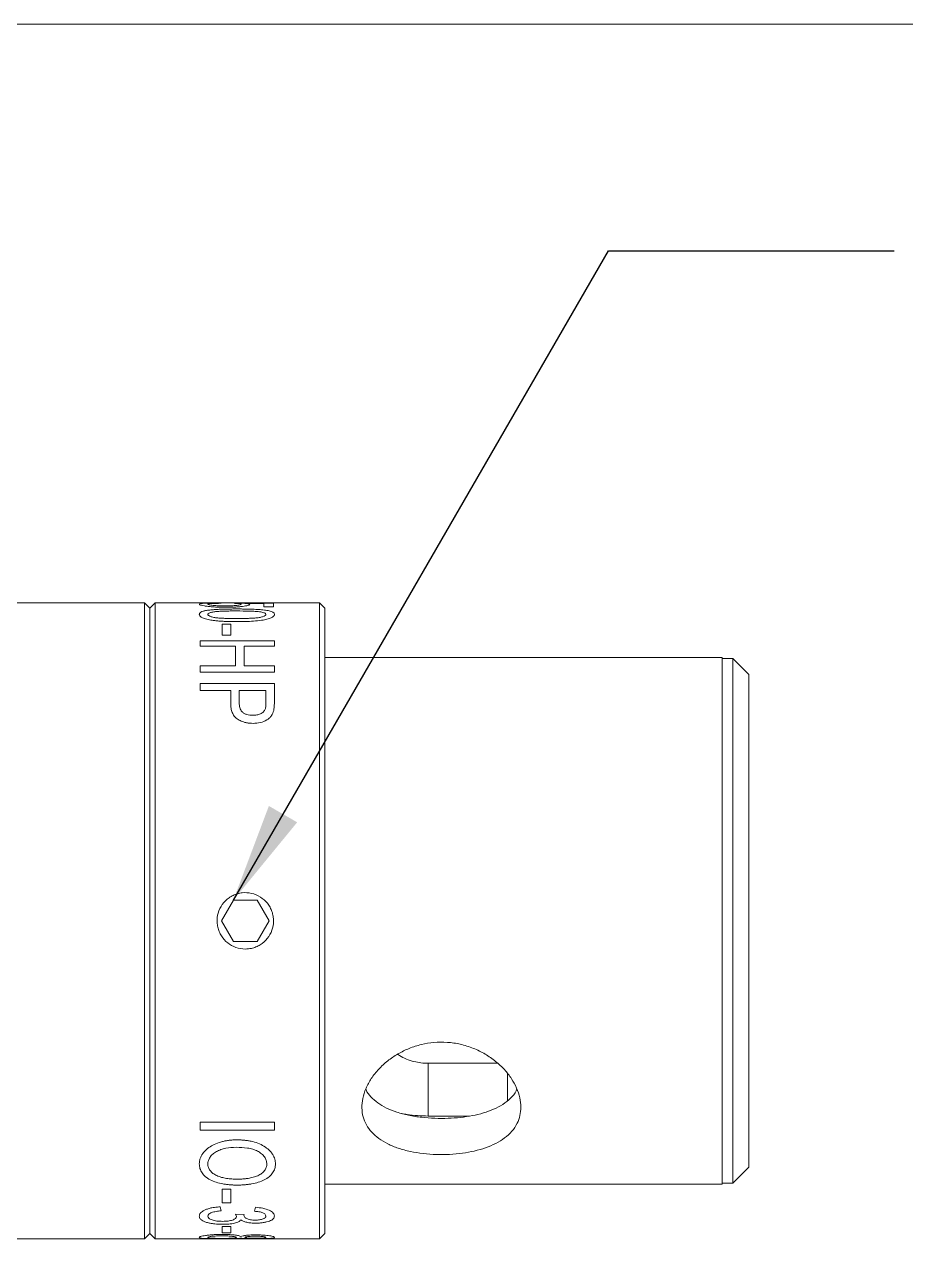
# Model space of a CAD drawing. Header units: inches. Extents: x 0.1 to 10.9, y 0 to 8.5.
# Drawn here: x 5.255 to 6.364, y 6.922 to 8.451 of the extents above; entities that cross this region are included whole.
import ezdxf

# ---------------------------------------------------------------- set-up
doc = ezdxf.new("R2010")
doc.units = ezdxf.units.IN
doc.header["$MEASUREMENT"] = 0
doc.dimstyles.new('SLDDIMSTYLE5', dxfattribs={"dimtxt": 0, "dimasz": 0.125, "dimexe": 0, "dimexo": 0.0625, "dimgap": 0, "dimtad": 0, "dimtih": 1, "dimtoh": 1, "dimdec": 0, "dimrnd": 1e-09, "dimzin": 0, "dimdsep": 46, "dimtxsty": 'Standard', "dimsah": 1, "dimcen": 0.09, "dimadec": 0, "dimazin": 0, "dimtfac": 0.125, "dimtdec": 0, "dimtofl": 0, "dimtmove": 0, "dimatfit": 3, "dimfxl": 1, "dimfrac": 2, "dimtolj": 1, "dimtzin": 0, "dimarcsym": 0})

msp = doc.modelspace()

# ---------------------------------------------------------------- linework, layer by layer
at = {"color": 7, "linetype": 'Continuous', "lineweight": 0}
for p, q in [((0.062179, 8.450606), (10.944457, 8.450606)), ((5.406231, 7.722359), (5.046231, 7.722359)), ((5.412898, 7.715693), (5.406231, 7.722359)), ((5.406231, 6.922359), (5.406231, 7.722359)), ((5.419565, 7.722359), (5.412898, 7.715693)), ((5.626231, 7.722359), (5.419565, 7.722359)), ((5.419565, 7.722359), (5.419565, 6.922359)), ((5.50136, 7.722315), (5.502556, 7.721957)), ((5.519308, 7.721901), (5.520505, 7.722295)), ((5.520505, 7.722295), (5.568368, 7.722009)), ((5.556402, 7.72148), (5.532228, 7.721766)), ((5.556402, 7.717713), (5.556402, 7.72148)), ((5.568368, 7.717713), (5.556402, 7.717713)), ((5.568368, 7.717713), (5.568368, 7.722009)), ((5.632898, 7.715693), (5.626231, 7.722359)), ((5.626231, 6.922359), (5.626231, 7.722359)), ((5.412898, 6.929026), (5.412898, 7.715693)), ((5.632898, 7.715693), (5.632898, 6.929026)), ((5.503753, 7.695586), (5.514522, 7.695586)), ((5.503753, 7.681716), (5.503753, 7.695586)), ((5.514522, 7.681716), (5.514522, 7.695586)), ((5.476231, 7.674614), (5.569565, 7.674614)), ((5.476231, 7.668189), (5.476231, 7.674614)), ((5.514522, 7.681716), (5.503753, 7.681716)), ((5.569565, 7.668189), (5.569565, 7.674614)), ((5.520505, 7.668189), (5.476231, 7.668189)), ((5.520505, 7.643157), (5.520505, 7.668189)), ((5.531274, 7.643157), (5.531274, 7.668189)), ((5.569565, 7.668189), (5.531274, 7.668189)), ((5.476231, 7.643157), (5.520505, 7.643157)), ((5.476231, 7.635122), (5.476231, 7.643157)), ((5.531274, 7.643157), (5.569565, 7.643157)), ((5.569565, 7.635122), (5.569565, 7.643157)), ((6.132898, 7.653693), (5.632898, 7.653693)), ((6.132898, 7.653693), (6.132898, 7.088071)), ((6.146231, 7.652359), (6.132898, 7.652359)), ((6.166231, 7.632359), (6.146231, 7.652359)), ((6.146231, 7.089014), (6.146231, 7.652359)), ((5.569565, 7.635122), (5.476231, 7.635122)), ((6.166231, 7.632359), (6.166231, 7.107921)), ((5.476231, 7.621248), (5.569565, 7.621248)), ((5.476231, 7.612341), (5.476231, 7.621248)), ((5.514522, 7.612341), (5.476231, 7.612341)), ((5.514522, 7.596126), (5.514522, 7.612341)), ((5.525291, 7.596385), (5.525291, 7.612341)), ((5.558796, 7.612341), (5.525291, 7.612341)), ((5.558796, 7.596548), (5.558796, 7.612341)), ((5.569565, 7.597391), (5.569565, 7.621248)), ((5.569565, 7.597391), (5.568686, 7.587182)), ((5.517863, 7.348401), (5.502828, 7.322359)), ((5.547933, 7.348401), (5.517863, 7.348401)), ((5.562969, 7.322359), (5.547933, 7.348401)), ((5.502828, 7.322359), (5.517863, 7.296318)), ((5.547933, 7.296318), (5.562969, 7.322359)), ((5.517863, 7.296318), (5.547933, 7.296318)), ((5.762898, 7.143149), (5.762898, 7.076753)), ((5.850346, 7.143149), (5.762898, 7.143149)), ((6.166231, 7.107921), (6.16616, 7.10787)), ((6.166231, 7.098493), (6.166231, 7.107921)), ((6.16616, 7.098442), (6.166231, 7.098493)), ((6.166231, 7.098493), (6.166231, 7.012359)), ((5.815041, 7.076753), (5.762898, 7.076753)), ((6.132898, 7.088071), (6.132898, 6.991026)), ((6.146231, 6.992359), (6.146231, 7.089014)), ((5.476231, 7.069189), (5.569565, 7.069189)), ((5.476231, 7.059137), (5.476231, 7.069189)), ((5.569565, 7.059137), (5.569565, 7.069189)), ((5.569565, 7.059137), (5.476231, 7.059137)), ((6.146231, 6.992359), (6.166231, 7.012359)), ((5.503753, 6.984606), (5.514522, 6.984606)), ((5.503753, 6.967309), (5.503753, 6.984606)), ((5.514522, 6.967309), (5.514522, 6.984606)), ((5.632898, 6.991026), (6.132898, 6.991026)), ((6.132898, 6.992359), (6.146231, 6.992359)), ((5.50136, 6.962478), (5.502556, 6.957417)), ((5.514522, 6.967309), (5.503753, 6.967309)), ((5.544437, 6.956929), (5.545633, 6.961958)), ((5.520505, 6.953184), (5.531274, 6.952711)), ((5.521776, 6.950274), (5.520505, 6.953184)), ((5.531274, 6.952711), (5.531143, 6.952057)), ((5.406231, 6.922359), (5.412898, 6.929026)), ((5.412898, 6.929026), (5.419565, 6.922359)), ((5.503753, 6.937739), (5.514522, 6.937739)), ((5.503753, 6.929668), (5.503753, 6.937739)), ((5.514522, 6.929668), (5.503753, 6.929668)), ((5.514522, 6.929668), (5.514522, 6.937739)), ((5.626231, 6.922359), (5.632898, 6.929026)), ((5.046231, 6.922359), (5.406231, 6.922359)), ((5.419565, 6.922359), (5.626231, 6.922359))]:
    msp.add_line(p, q, dxfattribs=at)
at = {"color": 8, "linetype": 'Continuous', "lineweight": 0}
msp.add_line((5.862898, 7.096328), (5.862898, 7.129989), dxfattribs=at)
at = {"color": 7, "linetype": 'Continuous', "lineweight": 0}
for points, knots in [([(5.475035, 7.720831), (5.475294, 7.72112), (5.475682, 7.721554), (5.478756, 7.721904), (5.481992, 7.72209), (5.48608, 7.722206), (5.492354, 7.722294), (5.49776, 7.722306), (5.50136, 7.722315)], [0, 0, 0, 0, 0.24968111, 0.374309, 0.49999785, 0.62514314, 0.75034274, 1, 1, 1, 1]), ([(5.486365, 7.718064), (5.484638, 7.718278), (5.481184, 7.718704), (5.477533, 7.719458), (5.475787, 7.720072), (5.475109, 7.720524), (5.47506, 7.720728), (5.475035, 7.720831)], [0, 0, 0, 0, 0.24996337, 0.49979557, 0.74960593, 0.87477935, 1, 1, 1, 1]), ([(5.502556, 7.721957), (5.500383, 7.721937), (5.496045, 7.721898), (5.491151, 7.721752), (5.488265, 7.721549), (5.486224, 7.721284), (5.485972, 7.721008), (5.485804, 7.720824)], [0, 0, 0, 0, 0.25046186, 0.49990031, 0.62560017, 0.75027872, 1, 1, 1, 1]), ([(5.485804, 7.720824), (5.486052, 7.72057), (5.486422, 7.72019), (5.489258, 7.71966), (5.49313, 7.719207), (5.499417, 7.718804), (5.504822, 7.718762), (5.50753, 7.71874)], [0, 0, 0, 0, 0.24942687, 0.37211871, 0.49995485, 0.74953656, 1, 1, 1, 1]), ([(5.50824, 7.716957), (5.506944, 7.716963), (5.504333, 7.716973), (5.50046, 7.717068), (5.496977, 7.717211), (5.49392, 7.717389), (5.491268, 7.717584), (5.488718, 7.717806), (5.487149, 7.717978), (5.486365, 7.718064)], [0, 0, 0, 0, 0.16576224, 0.33399106, 0.49998206, 0.6249913, 0.74996905, 0.8749723, 1, 1, 1, 1]), ([(5.50753, 7.71874), (5.510151, 7.718761), (5.514093, 7.718792), (5.518982, 7.719046), (5.522266, 7.719321), (5.524881, 7.719674), (5.527257, 7.720206), (5.527513, 7.720574), (5.527684, 7.720819)], [0, 0, 0, 0, 0.25001828, 0.37599823, 0.50035636, 0.62531867, 0.75036829, 1, 1, 1, 1]), ([(5.538454, 7.720515), (5.538355, 7.720325), (5.538157, 7.719945), (5.536352, 7.719304), (5.533391, 7.718667), (5.529446, 7.718078), (5.524768, 7.717571), (5.51778, 7.717072), (5.512055, 7.717003), (5.50824, 7.716957)], [0, 0, 0, 0, 0.12508333, 0.25011635, 0.37243194, 0.50028501, 0.62547318, 0.75044519, 1, 1, 1, 1]), ([(5.527684, 7.720819), (5.527618, 7.720952), (5.527484, 7.721217), (5.525857, 7.721529), (5.523081, 7.72176), (5.520566, 7.721854), (5.519308, 7.721901)], [0, 0, 0, 0, 0.25029533, 0.49998945, 0.75002425, 1, 1, 1, 1]), ([(5.532228, 7.721766), (5.533984, 7.721621), (5.537494, 7.72133), (5.538134, 7.720787), (5.538454, 7.720515)], [0, 0, 0, 0, 0.50055588, 1, 1, 1, 1]), ([(5.475035, 7.70795), (5.475075, 7.708295), (5.475155, 7.708985), (5.475837, 7.709956), (5.477219, 7.711013), (5.479118, 7.711774), (5.480916, 7.712293), (5.482212, 7.712619), (5.483296, 7.712828), (5.484028, 7.712969)], [0, 0, 0, 0, 0.16742115, 0.33497544, 0.5001964, 0.74981218, 0.8148244, 0.87491164, 1, 1, 1, 1]), ([(5.522262, 7.698922), (5.520345, 7.69893), (5.516781, 7.698944), (5.511509, 7.699048), (5.506265, 7.699232), (5.500959, 7.699536), (5.495845, 7.69998), (5.491453, 7.70052), (5.487623, 7.701146), (5.483257, 7.702091), (5.478625, 7.703606), (5.476096, 7.705427), (5.475136, 7.706885), (5.475069, 7.707595), (5.475035, 7.70795)], [0, 0, 0, 0, 0.090919424, 0.168973427, 0.250332182, 0.340813466, 0.42398385, 0.500587458, 0.562772418, 0.626988658, 0.75029444, 0.874898404, 0.937442359, 1, 1, 1, 1]), ([(5.484028, 7.712969), (5.484946, 7.713105), (5.486733, 7.713371), (5.489684, 7.713695), (5.493182, 7.713998), (5.497442, 7.714281), (5.502277, 7.714501), (5.507282, 7.714659), (5.51225, 7.714758), (5.517271, 7.714808), (5.520599, 7.714817), (5.522262, 7.714821)], [0, 0, 0, 0, 0.08396198, 0.16343061, 0.24998579, 0.36914679, 0.49993898, 0.62229019, 0.74996202, 0.87497587, 1, 1, 1, 1]), ([(5.5223, 7.712334), (5.520404, 7.712331), (5.516613, 7.712326), (5.51074, 7.712253), (5.505084, 7.712116), (5.500339, 7.711906), (5.496901, 7.71166), (5.493422, 7.71131), (5.490488, 7.710741), (5.488101, 7.710023), (5.486763, 7.709394), (5.485943, 7.708701), (5.48585, 7.7082), (5.485804, 7.70795)], [0, 0, 0, 0, 0.12512668, 0.25024309, 0.38807946, 0.50041204, 0.5687432, 0.62547792, 0.75009546, 0.81466161, 0.87504412, 0.93749845, 1, 1, 1, 1]), ([(5.485804, 7.70795), (5.485848, 7.707695), (5.485935, 7.707187), (5.487074, 7.70618), (5.489238, 7.705256), (5.492023, 7.704503), (5.49433, 7.704043), (5.496918, 7.703701), (5.500013, 7.703408), (5.503873, 7.703159), (5.508372, 7.702975), (5.512977, 7.702857), (5.517639, 7.702798), (5.520683, 7.702792), (5.5223, 7.702789)], [0, 0, 0, 0, 0.0625123, 0.12496445, 0.24939073, 0.3134831, 0.37441178, 0.43183719, 0.49948528, 0.58820124, 0.69200646, 0.79901726, 0.89320796, 1, 1, 1, 1]), ([(5.522262, 7.714821), (5.524168, 7.714817), (5.527684, 7.714809), (5.532962, 7.714752), (5.538988, 7.714626), (5.545934, 7.714377), (5.552234, 7.713959), (5.556886, 7.713469), (5.561271, 7.712845), (5.564962, 7.711983), (5.567507, 7.710891), (5.568715, 7.709974), (5.569466, 7.708993), (5.569532, 7.708298), (5.569565, 7.70795)], [0, 0, 0, 0, 0.0902319, 0.16653681, 0.25025769, 0.37718554, 0.50033087, 0.56283105, 0.62385977, 0.74992842, 0.81243455, 0.87493768, 0.9374603, 1, 1, 1, 1]), ([(5.569565, 7.70795), (5.569534, 7.707688), (5.569479, 7.707217), (5.569188, 7.706491), (5.568549, 7.705661), (5.567417, 7.704691), (5.565575, 7.703641), (5.56322, 7.702668), (5.560317, 7.701853), (5.556971, 7.701171), (5.55144, 7.700314), (5.543338, 7.699434), (5.532824, 7.698976), (5.525753, 7.69894), (5.522262, 7.698922)], [0, 0, 0, 0, 0.04625257, 0.08333583, 0.12506397, 0.18884159, 0.25005067, 0.31252269, 0.37498368, 0.4334879, 0.5000004, 0.66511425, 0.83469222, 1, 1, 1, 1]), ([(5.552401, 7.711096), (5.550079, 7.711359), (5.545427, 7.711884), (5.53517, 7.712257), (5.527448, 7.712303), (5.5223, 7.712334)], [0, 0, 0, 0, 0.24941389, 0.49956666, 1, 1, 1, 1]), ([(5.5223, 7.702789), (5.524201, 7.702793), (5.528002, 7.702801), (5.533866, 7.702906), (5.53954, 7.703097), (5.545128, 7.703435), (5.550397, 7.703993), (5.554932, 7.705055), (5.557626, 7.706204), (5.558664, 7.707221), (5.558752, 7.70773), (5.558796, 7.707984)], [0, 0, 0, 0, 0.12523005, 0.25045084, 0.38690489, 0.50082459, 0.62575832, 0.75047977, 0.8749293, 0.93744942, 1, 1, 1, 1]), ([(5.558796, 7.707984), (5.558728, 7.708303), (5.558594, 7.708941), (5.55728, 7.709806), (5.555204, 7.710546), (5.553336, 7.710913), (5.552401, 7.711096)], [0, 0, 0, 0, 0.24997752, 0.49982636, 0.74980974, 1, 1, 1, 1]), ([(5.542735, 7.570869), (5.541356, 7.570902), (5.538588, 7.570966), (5.534479, 7.571567), (5.530858, 7.572504), (5.527719, 7.573686), (5.524209, 7.575417), (5.520349, 7.578035), (5.517856, 7.581476), (5.516451, 7.584444), (5.515564, 7.587088), (5.514942, 7.58989), (5.514604, 7.592966), (5.514551, 7.595006), (5.514522, 7.596126)], [0, 0, 0, 0, 0.08285137, 0.16621626, 0.25011633, 0.31141247, 0.37519471, 0.49990376, 0.61504037, 0.67960152, 0.74976417, 0.83235351, 0.90801655, 1, 1, 1, 1]), ([(5.525291, 7.596385), (5.525385, 7.594507), (5.525529, 7.591616), (5.526905, 7.587923), (5.528691, 7.585344), (5.531387, 7.583339), (5.535916, 7.581428), (5.539785, 7.581199), (5.542361, 7.581047)], [0, 0, 0, 0, 0.25043677, 0.38557313, 0.50070807, 0.625665, 0.75067459, 1, 1, 1, 1]), ([(5.557973, 7.588622), (5.558254, 7.589946), (5.558815, 7.592596), (5.558802, 7.59523), (5.558796, 7.596548)], [0, 0, 0, 0, 0.49961842, 1, 1, 1, 1]), ([(5.542361, 7.581047), (5.544028, 7.581118), (5.547358, 7.58126), (5.552009, 7.582736), (5.556008, 7.585159), (5.557318, 7.587469), (5.557973, 7.588622)], [0, 0, 0, 0, 0.25053919, 0.50068866, 0.75055726, 1, 1, 1, 1]), ([(5.568686, 7.587182), (5.567973, 7.584913), (5.566902, 7.581506), (5.563441, 7.577548), (5.558956, 7.574297), (5.551952, 7.571454), (5.545809, 7.571064), (5.542735, 7.570869)], [0, 0, 0, 0, 0.249915, 0.37523971, 0.500327, 0.75002925, 1, 1, 1, 1]), ([(5.532898, 7.286859), (5.528915, 7.28725), (5.520948, 7.288033), (5.510344, 7.294122), (5.503594, 7.301622), (5.49994, 7.308739), (5.49811, 7.314467), (5.497289, 7.320421), (5.497514, 7.328392), (5.500328, 7.338107), (5.506193, 7.346344), (5.512305, 7.351474), (5.517484, 7.35453), (5.523113, 7.356652), (5.530948, 7.358202), (5.541059, 7.357603), (5.552226, 7.352939), (5.559756, 7.346175), (5.564164, 7.339513), (5.566611, 7.334019), (5.56808, 7.328187), (5.56873, 7.320233), (5.56699, 7.31026), (5.561093, 7.299695), (5.553514, 7.292965), (5.546388, 7.28936), (5.540084, 7.287306), (5.53549, 7.28702), (5.532898, 7.286859)], [0, 0, 0, 0, 0.05347324, 0.10694158, 0.1605425, 0.18748197, 0.21442056, 0.24128748, 0.2681543, 0.32154939, 0.37502069, 0.40194277, 0.42886428, 0.45578968, 0.48271475, 0.53619226, 0.58958447, 0.64312086, 0.67005928, 0.6969968, 0.72389582, 0.75079453, 0.80421906, 0.85764011, 0.9112432, 0.93818195, 0.96512022, 1, 1, 1, 1]), ([(5.879565, 7.088071), (5.879311, 7.091948), (5.878794, 7.099816), (5.874654, 7.111929), (5.868136, 7.12391), (5.859242, 7.135289), (5.848053, 7.145832), (5.834875, 7.154982), (5.819849, 7.162376), (5.803757, 7.167405), (5.786917, 7.169894), (5.770369, 7.169736), (5.754155, 7.167072), (5.738931, 7.162183), (5.724625, 7.155164), (5.711674, 7.146302), (5.700293, 7.135761), (5.691057, 7.124052), (5.68424, 7.111545), (5.680269, 7.099079), (5.679118, 7.086904), (5.680716, 7.075697), (5.684948, 7.065384), (5.691578, 7.056262), (5.70062, 7.048244), (5.711867, 7.041491), (5.725254, 7.036013), (5.740257, 7.031974), (5.756584, 7.029338), (5.773224, 7.028157), (5.789968, 7.02833), (5.805944, 7.029782), (5.821241, 7.032528), (5.835384, 7.036556), (5.848301, 7.042018), (5.859489, 7.048946), (5.868659, 7.057425), (5.875001, 7.066955), (5.878863, 7.077251), (5.879329, 7.084434), (5.879565, 7.088071)], [0, 0, 0, 0, 0.02565386, 0.05207164, 0.07772016, 0.10407727, 0.13039944, 0.15745054, 0.18433308, 0.21203831, 0.23814536, 0.26506818, 0.29025457, 0.31615431, 0.34171348, 0.3679561, 0.39457668, 0.42195696, 0.44872258, 0.47632175, 0.50212054, 0.52870394, 0.55394436, 0.57988594, 0.60572984, 0.63227137, 0.65904006, 0.68659002, 0.71319913, 0.74064755, 0.76615105, 0.79241509, 0.81763043, 0.84352797, 0.86967369, 0.89653442, 0.92341739, 0.95111058, 0.97524139, 1, 1, 1, 1]), ([(5.762898, 7.143149), (5.759891, 7.143251), (5.753876, 7.143454), (5.744657, 7.145147), (5.735503, 7.148174), (5.728607, 7.151464), (5.725218, 7.154034), (5.724481, 7.154592)], [0, 0, 0, 0, 0.22118955, 0.44233765, 0.6873238, 0.93201643, 1, 1, 1, 1]), ([(5.684441, 7.11065), (5.684553, 7.110351), (5.685909, 7.106715), (5.690876, 7.100744), (5.699315, 7.09295), (5.710318, 7.086505), (5.723313, 7.081332), (5.738283, 7.077453), (5.754397, 7.07496), (5.771266, 7.073746), (5.787698, 7.073751), (5.803697, 7.074881), (5.818648, 7.077067), (5.832758, 7.080428), (5.845704, 7.085085), (5.857318, 7.091213), (5.86672, 7.099022), (5.872582, 7.10566), (5.87428, 7.110028), (5.874601, 7.110851)], [0, 0, 0, 0, 0.005628125, 0.068411262, 0.132893885, 0.198042555, 0.264946476, 0.33234159, 0.401845537, 0.466472271, 0.53321039, 0.594230427, 0.656964422, 0.719207991, 0.78304659, 0.849277534, 0.917367049, 0.984421924, 1, 1, 1, 1]), ([(6.16616, 7.10787), (6.166171, 7.10748), (6.166261, 7.104338), (6.166207, 7.101195), (6.16616, 7.098442)], [0, 0, 0, 0, 0.12426227, 1, 1, 1, 1]), ([(5.762898, 7.076753), (5.758401, 7.076854), (5.749406, 7.077058), (5.738173, 7.0782), (5.731913, 7.079508), (5.72971, 7.079968)], [0, 0, 0, 0, 0.39317022, 0.78642035, 1, 1, 1, 1]), ([(5.475035, 7.016422), (5.475098, 7.017719), (5.475225, 7.020303), (5.476341, 7.02422), (5.478568, 7.028684), (5.482419, 7.033534), (5.488371, 7.038301), (5.495685, 7.042093), (5.502584, 7.044299), (5.508313, 7.045582), (5.512717, 7.046261), (5.517164, 7.046686), (5.520164, 7.046734), (5.521664, 7.046758)], [0, 0, 0, 0, 0.08346559, 0.16643395, 0.2501141, 0.37502834, 0.49990478, 0.62480464, 0.7497827, 0.81317533, 0.8748854, 0.93744542, 1, 1, 1, 1]), ([(5.521664, 7.046758), (5.523219, 7.046739), (5.526329, 7.046702), (5.531009, 7.046405), (5.535615, 7.045855), (5.541658, 7.044786), (5.548899, 7.042715), (5.556643, 7.038937), (5.561937, 7.03491), (5.565344, 7.031318), (5.567392, 7.028481), (5.568954, 7.025504), (5.570011, 7.022475), (5.570655, 7.019403), (5.570726, 7.017392), (5.570761, 7.016386)], [0, 0, 0, 0, 0.06255423, 0.12509823, 0.18882871, 0.25018681, 0.37526812, 0.4999481, 0.62482214, 0.68695319, 0.74987037, 0.81076956, 0.87492008, 0.93745098, 1, 1, 1, 1]), ([(5.521515, 7.037369), (5.517067, 7.037186), (5.510368, 7.03691), (5.502044, 7.034643), (5.496451, 7.032084), (5.491776, 7.028831), (5.488254, 7.024988), (5.486551, 7.021478), (5.485889, 7.018608), (5.485833, 7.017175), (5.485804, 7.016459)], [0, 0, 0, 0, 0.24972938, 0.37610621, 0.49981688, 0.62613013, 0.74982761, 0.87478838, 0.93738343, 1, 1, 1, 1]), ([(5.559992, 7.016338), (5.559858, 7.017856), (5.55959, 7.02089), (5.557275, 7.02536), (5.553487, 7.029375), (5.548558, 7.032885), (5.542273, 7.035176), (5.533265, 7.037063), (5.526215, 7.037247), (5.521515, 7.037369)], [0, 0, 0, 0, 0.12501192, 0.24996822, 0.37497118, 0.49988961, 0.62482634, 0.74991003, 1, 1, 1, 1]), ([(5.522748, 6.989831), (5.521224, 6.989847), (5.518176, 6.989879), (5.513607, 6.990159), (5.50911, 6.99063), (5.503227, 6.991537), (5.496202, 6.993227), (5.489897, 6.995731), (5.485568, 6.998233), (5.48182, 7.001073), (5.478967, 7.004341), (5.4769, 7.00786), (5.475821, 7.010629), (5.475152, 7.013488), (5.475074, 7.015444), (5.475035, 7.016422)], [0, 0, 0, 0, 0.06254691, 0.12508789, 0.18837106, 0.25015605, 0.37527459, 0.49995079, 0.56233149, 0.62499498, 0.74987467, 0.81232768, 0.87492913, 0.93745998, 1, 1, 1, 1]), ([(5.485804, 7.016459), (5.485833, 7.015728), (5.485889, 7.014267), (5.486408, 7.012103), (5.487282, 7.010028), (5.488966, 7.007413), (5.492023, 7.004467), (5.496917, 7.001576), (5.50182, 6.999804), (5.506038, 6.998801), (5.509274, 6.998216), (5.512617, 6.997792), (5.515995, 6.997507), (5.519431, 6.997354), (5.521705, 6.997335), (5.522842, 6.997325)], [0, 0, 0, 0, 0.06255341, 0.12508007, 0.18940804, 0.25014767, 0.3738738, 0.49985603, 0.6244836, 0.68688574, 0.74978427, 0.81057483, 0.87488511, 0.93743744, 1, 1, 1, 1]), ([(5.570761, 7.016386), (5.570728, 7.015405), (5.57066, 7.013444), (5.569998, 7.010562), (5.568915, 7.007787), (5.566844, 7.004257), (5.563108, 7.000237), (5.556997, 6.996201), (5.549399, 6.993197), (5.54232, 6.991527), (5.536416, 6.990603), (5.531896, 6.990159), (5.527334, 6.989879), (5.524277, 6.989847), (5.522748, 6.989831)], [0, 0, 0, 0, 0.062555875, 0.125098375, 0.188656587, 0.250187556, 0.375090544, 0.499947455, 0.624189408, 0.74977521, 0.812328698, 0.874881462, 0.937433419, 1, 1, 1, 1]), ([(5.522842, 6.997325), (5.524363, 6.997345), (5.527395, 6.997384), (5.531934, 6.997679), (5.537111, 6.998325), (5.542839, 6.999492), (5.548715, 7.001541), (5.552832, 7.003911), (5.555484, 7.006157), (5.557131, 7.007996), (5.558456, 7.009956), (5.559334, 7.012022), (5.55991, 7.014153), (5.559965, 7.015609), (5.559992, 7.016338)], [0, 0, 0, 0, 0.08390298, 0.16722384, 0.25149329, 0.37556083, 0.49999569, 0.62459166, 0.68673518, 0.74989522, 0.81241123, 0.87494315, 0.93745983, 1, 1, 1, 1]), ([(5.475035, 6.950763), (5.475064, 6.951206), (5.475125, 6.952114), (5.475713, 6.953483), (5.476823, 6.955076), (5.478878, 6.956824), (5.48215, 6.958616), (5.486187, 6.960156), (5.490318, 6.96122), (5.494253, 6.96188), (5.497756, 6.962281), (5.500171, 6.962413), (5.50136, 6.962478)], [0, 0, 0, 0, 0.08235009, 0.16877947, 0.25012643, 0.37455181, 0.49997701, 0.62517437, 0.74986216, 0.8314926, 0.91703769, 1, 1, 1, 1]), ([(5.502556, 6.957417), (5.500393, 6.957198), (5.496074, 6.95676), (5.491124, 6.955618), (5.488212, 6.954273), (5.486217, 6.952701), (5.485969, 6.951441), (5.485804, 6.950604)], [0, 0, 0, 0, 0.25052498, 0.50011465, 0.62424243, 0.75038391, 1, 1, 1, 1]), ([(5.558796, 6.950825), (5.558644, 6.951561), (5.558416, 6.95267), (5.556703, 6.95405), (5.554948, 6.954968), (5.552708, 6.955729), (5.54926, 6.956495), (5.546355, 6.956756), (5.544437, 6.956929)], [0, 0, 0, 0, 0.2495204, 0.37567568, 0.49976954, 0.6216008, 0.75004177, 1, 1, 1, 1]), ([(5.545633, 6.961958), (5.548876, 6.961613), (5.555351, 6.960923), (5.563484, 6.958324), (5.568781, 6.954745), (5.569303, 6.952225), (5.569565, 6.950964)], [0, 0, 0, 0, 0.250497126, 0.500235249, 0.749841546, 1, 1, 1, 1]), ([(5.504314, 6.940478), (5.503001, 6.940489), (5.50036, 6.940512), (5.496469, 6.94075), (5.492131, 6.941199), (5.487509, 6.941995), (5.483041, 6.943233), (5.479361, 6.944769), (5.477065, 6.946375), (5.475774, 6.947915), (5.475135, 6.949307), (5.475068, 6.950278), (5.475035, 6.950763)], [0, 0, 0, 0, 0.082950005, 0.166921452, 0.250121458, 0.372517428, 0.49997389, 0.625079243, 0.749834735, 0.83290085, 0.916581784, 1, 1, 1, 1]), ([(5.485804, 6.950604), (5.486, 6.949708), (5.486296, 6.948359), (5.488594, 6.946838), (5.490976, 6.945872), (5.493873, 6.945115), (5.49827, 6.944374), (5.501948, 6.944275), (5.504407, 6.944209)], [0, 0, 0, 0, 0.24948193, 0.37574606, 0.49985843, 0.62670509, 0.75039707, 1, 1, 1, 1]), ([(5.527329, 6.946056), (5.526532, 6.945215), (5.52494, 6.943536), (5.519403, 6.941705), (5.51221, 6.940622), (5.506948, 6.940526), (5.504314, 6.940478)], [0, 0, 0, 0, 0.25012318, 0.49981474, 0.74957666, 1, 1, 1, 1]), ([(5.504407, 6.944209), (5.506722, 6.944273), (5.510186, 6.944368), (5.514289, 6.94509), (5.516969, 6.945825), (5.519159, 6.946746), (5.521289, 6.948178), (5.521582, 6.949436), (5.521776, 6.950274)], [0, 0, 0, 0, 0.24952876, 0.37342388, 0.50000109, 0.62534874, 0.75047029, 1, 1, 1, 1]), ([(5.545839, 6.94193), (5.54385, 6.94198), (5.539873, 6.94208), (5.534455, 6.942945), (5.530858, 6.944065), (5.528641, 6.945153), (5.527767, 6.945755), (5.527329, 6.946056)], [0, 0, 0, 0, 0.24983183, 0.49961562, 0.74939733, 0.87465694, 1, 1, 1, 1]), ([(5.531143, 6.952057), (5.531303, 6.951265), (5.531623, 6.949683), (5.533864, 6.947925), (5.536555, 6.94678), (5.539239, 6.946177), (5.542267, 6.945846), (5.544386, 6.945813), (5.545446, 6.945796)], [0, 0, 0, 0, 0.250009287, 0.499804579, 0.628490242, 0.749706029, 0.874770689, 1, 1, 1, 1]), ([(5.545446, 6.945796), (5.547277, 6.945854), (5.550016, 6.945941), (5.553208, 6.946567), (5.555245, 6.947194), (5.556896, 6.947965), (5.558438, 6.949146), (5.558653, 6.950155), (5.558796, 6.950825)], [0, 0, 0, 0, 0.249245678, 0.37303906, 0.499740325, 0.623939029, 0.750184276, 1, 1, 1, 1]), ([(5.569565, 6.950964), (5.569272, 6.949759), (5.568686, 6.94735), (5.564582, 6.944858), (5.55982, 6.943365), (5.555529, 6.942559), (5.551592, 6.942119), (5.548319, 6.941958), (5.546666, 6.941939), (5.545839, 6.94193)], [0, 0, 0, 0, 0.24972855, 0.49917633, 0.62261307, 0.74947399, 0.87463957, 0.93730202, 1, 1, 1, 1]), ([(5.475035, 6.923969), (5.475068, 6.924089), (5.475134, 6.924327), (5.475714, 6.924729), (5.476931, 6.925223), (5.479112, 6.925816), (5.482738, 6.926453), (5.487167, 6.927016), (5.491424, 6.92738), (5.495061, 6.927579), (5.497897, 6.927684), (5.500809, 6.92775), (5.502746, 6.927757), (5.503715, 6.927761)], [0, 0, 0, 0, 0.08376883, 0.16650821, 0.25017346, 0.37536476, 0.49994745, 0.62709613, 0.74979978, 0.8105339, 0.87488895, 0.93743405, 1, 1, 1, 1]), ([(5.503398, 6.922404), (5.502127, 6.922405), (5.499543, 6.922406), (5.495748, 6.922417), (5.491458, 6.922443), (5.486971, 6.9225), (5.482574, 6.922617), (5.479062, 6.92281), (5.476883, 6.923062), (5.475705, 6.923348), (5.475135, 6.923633), (5.475068, 6.923857), (5.475035, 6.923969)], [0, 0, 0, 0, 0.08252411, 0.16780322, 0.25012947, 0.37502846, 0.49996877, 0.62496393, 0.7498102, 0.83212254, 0.91651638, 1, 1, 1, 1]), ([(5.50394, 6.925978), (5.501537, 6.925948), (5.49793, 6.925902), (5.493483, 6.925652), (5.490594, 6.925372), (5.488487, 6.92502), (5.486404, 6.92453), (5.486044, 6.924188), (5.485804, 6.923961)], [0, 0, 0, 0, 0.24972535, 0.3749541, 0.49996505, 0.62510083, 0.75036558, 1, 1, 1, 1]), ([(5.485804, 6.923961), (5.48597, 6.92376), (5.486218, 6.923459), (5.488301, 6.923172), (5.490542, 6.923005), (5.493356, 6.922887), (5.49762, 6.922783), (5.501189, 6.92277), (5.503566, 6.922762)], [0, 0, 0, 0, 0.24973742, 0.37471863, 0.50008222, 0.62526752, 0.75042141, 1, 1, 1, 1]), ([(5.527423, 6.923044), (5.526424, 6.922913), (5.524429, 6.922652), (5.518722, 6.92248), (5.511401, 6.922411), (5.506067, 6.922406), (5.503398, 6.922404)], [0, 0, 0, 0, 0.250259413, 0.499984283, 0.749793136, 1, 1, 1, 1]), ([(5.503566, 6.922762), (5.505985, 6.922771), (5.509617, 6.922784), (5.513974, 6.92289), (5.516801, 6.923012), (5.519112, 6.923182), (5.521244, 6.923477), (5.521519, 6.923787), (5.521702, 6.923993)], [0, 0, 0, 0, 0.24952306, 0.37469562, 0.49997861, 0.6246263, 0.75035184, 1, 1, 1, 1]), ([(5.503715, 6.927761), (5.506396, 6.927733), (5.511744, 6.927676), (5.519127, 6.927103), (5.52482, 6.92621), (5.526559, 6.925566), (5.527423, 6.925246)], [0, 0, 0, 0, 0.24990781, 0.49848301, 0.75081506, 1, 1, 1, 1]), ([(5.521702, 6.923993), (5.521529, 6.924218), (5.52127, 6.924557), (5.519147, 6.925037), (5.516855, 6.925362), (5.514068, 6.925634), (5.509832, 6.925913), (5.506303, 6.925952), (5.50394, 6.925978)], [0, 0, 0, 0, 0.24960621, 0.37561827, 0.49992547, 0.62719629, 0.75038039, 1, 1, 1, 1]), ([(5.527423, 6.925246), (5.528221, 6.925488), (5.529815, 6.925971), (5.534046, 6.926655), (5.539723, 6.927118), (5.543924, 6.927165), (5.546026, 6.927189)], [0, 0, 0, 0, 0.25044072, 0.50024556, 0.74991432, 1, 1, 1, 1]), ([(5.545727, 6.922474), (5.543669, 6.922477), (5.539558, 6.922484), (5.534003, 6.922567), (5.529841, 6.922737), (5.528229, 6.922941), (5.527423, 6.923044)], [0, 0, 0, 0, 0.249958, 0.49959416, 0.749499, 1, 1, 1, 1]), ([(5.54597, 6.925512), (5.544094, 6.925492), (5.541279, 6.925462), (5.537962, 6.925243), (5.535824, 6.925027), (5.534176, 6.924769), (5.532741, 6.924396), (5.532579, 6.924134), (5.532471, 6.923959)], [0, 0, 0, 0, 0.249356336, 0.374185876, 0.49965608, 0.624774308, 0.750018333, 1, 1, 1, 1]), ([(5.532471, 6.923959), (5.532574, 6.923804), (5.532729, 6.923572), (5.534105, 6.923329), (5.535651, 6.923179), (5.537711, 6.923067), (5.540082, 6.922991), (5.542694, 6.922945), (5.544504, 6.922941), (5.545409, 6.922939)], [0, 0, 0, 0, 0.24970858, 0.37230028, 0.49971865, 0.62464903, 0.74984697, 0.87483513, 1, 1, 1, 1]), ([(5.545409, 6.922939), (5.54726, 6.922948), (5.550021, 6.922961), (5.55324, 6.923068), (5.555321, 6.923177), (5.556992, 6.923326), (5.558489, 6.92357), (5.558674, 6.923811), (5.558796, 6.923969)], [0, 0, 0, 0, 0.2493283, 0.371805707, 0.499778762, 0.620549342, 0.750148636, 1, 1, 1, 1]), ([(5.569565, 6.923982), (5.569339, 6.923706), (5.568998, 6.923289), (5.566311, 6.922932), (5.563416, 6.922734), (5.559766, 6.922602), (5.555501, 6.92252), (5.551509, 6.922488), (5.54822, 6.922475), (5.546558, 6.922474), (5.545727, 6.922474)], [0, 0, 0, 0, 0.24954023, 0.37616456, 0.49965259, 0.62471773, 0.74974846, 0.87477596, 0.93737507, 1, 1, 1, 1]), ([(5.558796, 6.923969), (5.558694, 6.924138), (5.558541, 6.924393), (5.55714, 6.924751), (5.555569, 6.925001), (5.553584, 6.925216), (5.550485, 6.925448), (5.547777, 6.925487), (5.54597, 6.925512)], [0, 0, 0, 0, 0.25006537, 0.37630083, 0.50052529, 0.62697454, 0.75096469, 1, 1, 1, 1]), ([(5.546026, 6.927189), (5.547671, 6.927176), (5.550962, 6.927149), (5.555696, 6.92691), (5.559956, 6.926534), (5.563536, 6.926056), (5.566393, 6.925527), (5.569021, 6.924786), (5.569348, 6.924303), (5.569565, 6.923982)], [0, 0, 0, 0, 0.12508906, 0.25010935, 0.37515303, 0.50024218, 0.62318282, 0.75036566, 1, 1, 1, 1])]:
    msp.add_open_spline(points, degree=3, knots=knots, dxfattribs=at)

# ---------------------------------------------------------------- leaders
msp.add_leader([(5.517863, 7.348401), (5.989674, 8.165646), (6.349311, 8.165646)], dimstyle='SLDDIMSTYLE5', dxfattribs=at)

doc.saveas('drawing.dxf')
